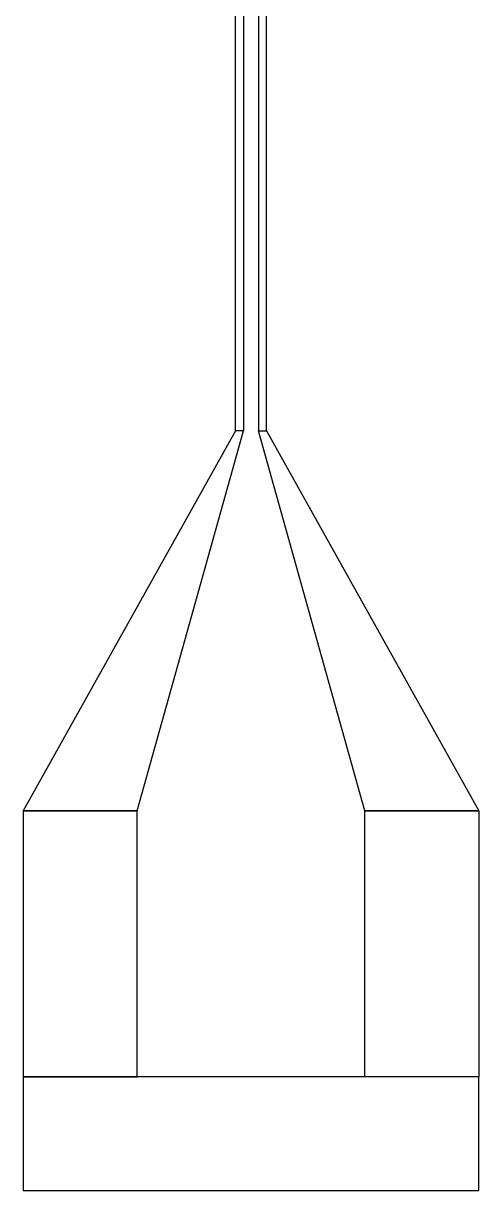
# Model space of a CAD drawing. Extents: x -21939 to 21943, y -23600 to 16600.
# Drawn here: x -14150 to -13850, y 4400 to 5168 of the extents above; entities that cross this region are included whole.
import ezdxf

# ---------------------------------------------------------------- set-up
doc = ezdxf.new("R2010")
doc.units = 0

# ---------------------------------------------------------------- blocks, each defined once
blk = doc.blocks.new('QTUNE1')
for points in [[(3295, 5400), (3295, 1200), (3289.86, 1200), (3289.86, 5400), (3295, 5400)], [(3305, 5400), (3305, 1200), (3310.14, 1200), (3310.14, 5400), (3305, 5400)], [(3225, 950), (3295, 1200), (3289.86, 1200), (3150, 950), (3225, 950)], [(3375, 950), (3305, 1200), (3310.14, 1200), (3450, 950), (3375, 950)], [(3225, 775), (3225, 950), (3150, 950), (3150, 775), (3225, 775)], [(3375, 775), (3375, 950), (3450, 950), (3450, 775), (3375, 775)], [(3450, 700), (3450, 775), (3150, 775), (3150, 700), (3450, 700)]]:
    blk.add_lwpolyline(points)

msp = doc.modelspace()

# ---------------------------------------------------------------- block references
msp.add_blockref('QTUNE1', (-17300, 3700))

doc.saveas('drawing.dxf')
